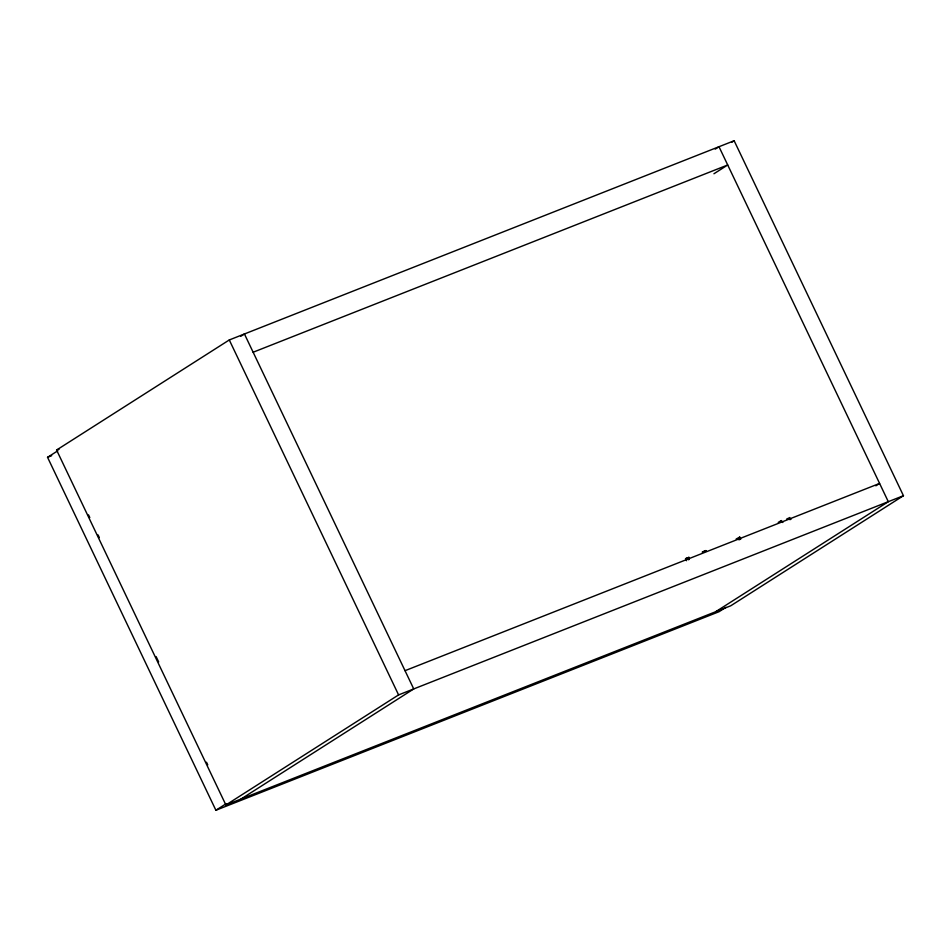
<?xml version="1.0" encoding="UTF-8"?>
<svg xmlns="http://www.w3.org/2000/svg" width="951" height="951" viewBox="0 0 951 951"><rect width="100%" height="100%" fill="white"/><g stroke="black" fill="none" stroke-linecap="round" stroke-linejoin="round"><path stroke-width="1.43" d="M685.564 558.689L688.928 557.369L685.564 558.689L686.527 560.721M789.901 517.522L786.655 519.08M739.058 537.66L739.747 537.113L740.722 539.146L738.868 539.823M56.584 450.037L229.286 339.959L734.148 140.748L903.45 495.709L730.748 605.787L225.898 804.986L56.584 450.037L59.342 448.943M725.97 607.309L719.063 611.707L215.889 810.252L47.55 457.324L57.916 450.715M240.674 336.369L244.431 333.979L413.733 688.94L241.043 799.018M715.247 149.117L719.004 146.727L888.305 501.688L715.604 611.766M731.64 142.353L734.148 140.748M713.939 173.76L727.705 164.987L253.132 352.239M215.889 810.252L226.255 803.643M225.898 804.986L398.588 694.908L903.45 495.709M875.847 485.818L879.592 483.429L405.031 670.681M780.177 521.564L781.413 520.589L778.239 522.396M688.381 559.747L689.38 559.307M47.55 457.324L51.687 455.684M739.747 537.113L736.169 539.003M789.877 519.674L791.042 519.234M781.413 520.589L782.828 522.515M229.286 339.959L398.588 694.908M88.514 514.883L89.798 517.558M98.084 534.938L99.356 537.612M156.107 656.594L158.662 661.932M206.486 762.203L207.758 764.877M702.373 552.067L705.975 550.57L702.373 552.067"/></g></svg>
